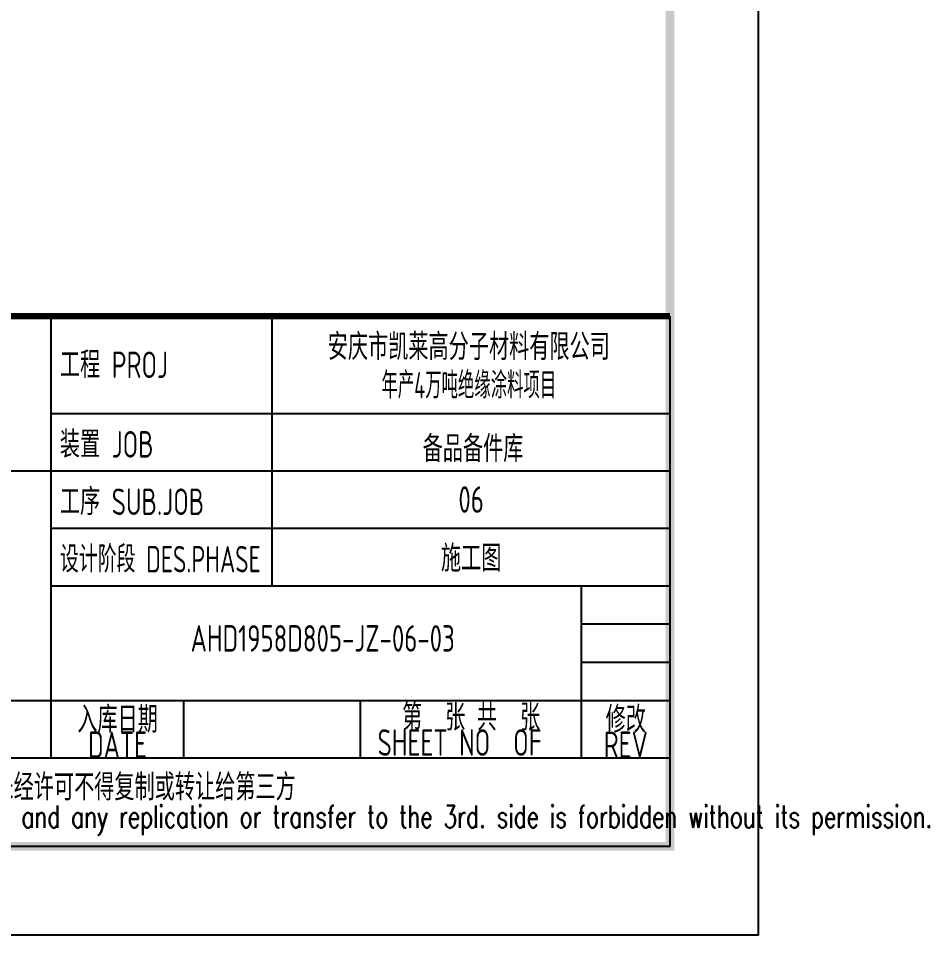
# Model space of a CAD drawing. Extents: x 4796190 to 4921527, y -485691 to -238224.
# Drawn here: x 4897004 to 4907315, y -485691 to -475319 of the extents above; entities that cross this region are included whole.
import ezdxf
from ezdxf.enums import TextEntityAlignment as Align

# ---------------------------------------------------------------- set-up
doc = ezdxf.new("R2010")
doc.units = 0
doc.header["$LTSCALE"] = 1000
doc.header["$MEASUREMENT"] = 0
doc.layers.get('0').update_dxf_attribs({"linetype": 'CONTINUOUS'})
doc.layers.add('PUB_TITLE', color=4, linetype='CONTINUOUS')
doc.styles.add('ECEC_TQ', font='txt_l.shx', dxfattribs={"bigfont": 'hztxt_l.shx'})
doc.styles.add('sceie', font='sceie.shx', dxfattribs={"bigfont": 'sceic.shx'})

msp = doc.modelspace()

# ---------------------------------------------------------------- linework, layer by layer
for p, q in [((4897377.2, -483690.7), (4897377.2, -478690.7)), ((4899877.2, -481740.7), (4899877.2, -478690.7)), ((4904377.2, -484690.7), (4904377.2, -478690.7)), ((4897377.2, -479790.7), (4904377.2, -479790.7)), ((4886377.2, -480440.7), (4897377.2, -480440.7)), ((4897377.2, -480440.7), (4904377.2, -480440.7)), ((4897377.2, -481090.7), (4904377.2, -481090.7)), ((4897377.2, -481740.7), (4904377.2, -481740.7)), ((4903377.2, -483690.7), (4903377.2, -481740.7)), ((4903377.2, -482174.1), (4904377.2, -482174.1)), ((4903377.2, -482607.4), (4904377.2, -482607.4)), ((4891877.2, -483040.7), (4904377.2, -483040.7)), ((4898877.2, -483690.7), (4898877.2, -483040.7)), ((4900877.2, -483690.7), (4900877.2, -483040.7)), ((4886377.2, -483690.7), (4904377.2, -483690.7)), ((4886377.2, -484690.7), (4904377.2, -484690.7))]:
    msp.add_line(p, q)
at = {"const_width": 70}
msp.add_lwpolyline([(4904377.2, -478690.7), (4886377.2, -478690.7)], dxfattribs=at)
at = {"layer": 'PUB_TITLE', "color": 4}
msp.add_lwpolyline([(4821277.2, -485690.7), (4905377.2, -485690.7), (4905377.2, -426290.7), (4821277.2, -426290.7)], close=True, dxfattribs=at)
at = {"layer": 'PUB_TITLE', "color": 4, "const_width": 100}
msp.add_lwpolyline([(4823777.2, -484690.7), (4904377.2, -484690.7), (4904377.2, -427290.7), (4823777.2, -427290.7)], close=True, dxfattribs=at)

# ---------------------------------------------------------------- texts
for s, height, style, width, p in [('安庆市凯莱高分子材料有限公司', 300, 'sceie', 0.8, (4902100.9, -479020.6)), ('年产4万吨绝缘涂料项目', 300, 'sceie', 0.65, (4902100.9, -479455.6)), ('备品备件库', 300, 'sceie', 0.8, (4902148.7, -480176.7)), ('06', 300, 'sceie', 0.8, (4902127.2, -480765.7)), ('施工图', 300, 'sceie', 0.8, (4902127.2, -481415.7)), ('入库日期', 300, 'sceie', 0.8, (4898127.2, -483240.7)), ('第  张 共  张', 300, 'sceie', 0.8, (4902127.2, -483215.7)), ('修改', 300, 'sceie', 0.8, (4903877.2, -483240.7)), ('DATE', 300, 'sceie', 0.8, (4898127.2, -483540.7)), ('SHEET NO  OF  ', 300, 'sceie', 0.8, (4902127.2, -483515.7)), ('REV', 300, 'sceie', 0.8, (4903877.2, -483540.7)), ('本文件专有权属安徽华东化工医药工程有限责任公司所有,未经许可不得复制或转让给第三方', 300, 'sceie', 0.8, (4895548.3, -484039.7)), ('The proprietary right of this document belongs to Anhui Huadong Chemical And Medical Engineering  Co.,Ltd.  and any replication or transfer to the 3rd. side is forbidden without its permission. ', 250, 'ECEC_TQ', 0.72, (4895377.2, -484390.7))]:
    msp.add_text(s, height=height, dxfattribs=dict(style=style, width=width)).set_placement(p, align=Align.MIDDLE)
at = {"style": 'sceie'}
for s, width, p in [('工程 PROJ', 0.8, (4897474.1, -479390.7)), ('装置 JOB', 0.8, (4897474.1, -480290.7)), ('工序 SUB.JOB', 0.8, (4897474.1, -480940.7)), ('设计阶段 DES.PHASE', 0.75, (4897474.1, -481590.7))]:
    msp.add_text(s, height=300, dxfattribs=dict(at, width=width)).set_placement(p)
at = {"style": 'sceie', "width": 0.8}
msp.add_attdef('AHD1958D805-JZ-06-03', text='200320-02-040', height=300, dxfattribs=at).set_placement((4900448, -482337), align=Align.MIDDLE)

doc.saveas('drawing.dxf')
